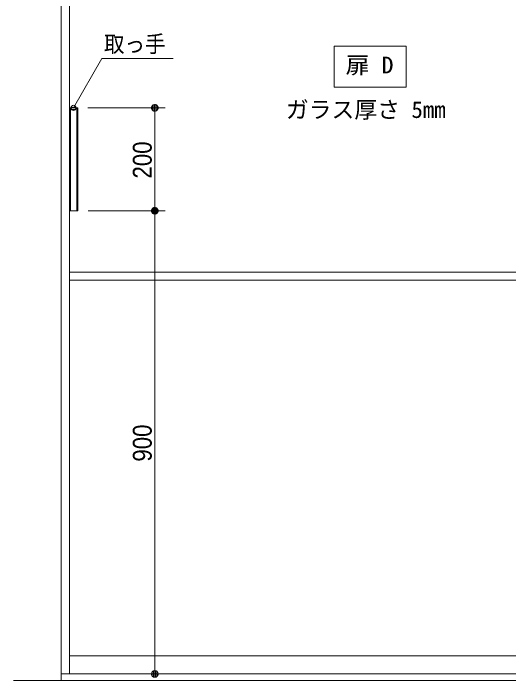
# Model space of a CAD drawing. Units: millimetres, scale not verified. Extents: x -6062 to 6062, y -3045 to 3045.
# Drawn here: x -4881 to -3918, y -2000 to -703 of the extents above; entities that cross this region are included whole.
import ezdxf
from ezdxf.enums import TextEntityAlignment as Align

# ---------------------------------------------------------------- set-up
doc = ezdxf.new("R2010")
doc.units = ezdxf.units.MM
doc.header["$LTSCALE"] = 20
for name, color, linetype, lineweight in [('0-0_2寸法-3', 7, 'Continuous', 9), ('0-1_3一般', 7, 'Continuous', 9), ('0-2_2寸法-1', 7, 'Continuous', 9), ('0-3_0', 7, 'Continuous', 9)]:
    doc.layers.add(name, color=color, linetype=linetype, lineweight=lineweight)
doc.styles.add('ＭＳ ゴシック', font='')
doc.styles.add('ＭＳ Ｐゴシック', font='')
doc.styles.get('ＭＳ ゴシック').set_extended_font_data('MS Gothic')
doc.styles.get('ＭＳ Ｐゴシック').set_extended_font_data('MS PGothic')

# ---------------------------------------------------------------- blocks, each defined once
blk = doc.blocks.new('_Dot')
at = {"layer": '0-3_0'}
for p, q in [((-10, 0), (-20, 0)), ((9.78, 2), (-9.78, 2)), ((7.99, 6), (-7.99, 6)), ((9.16, -3.98), (-9.16, -3.98)), ((6, -7.98), (-6, -7.98))]:
    blk.add_line(p, q, dxfattribs=at)
for points in [[(10, 0), (9.92, 1.25), (9.69, 2.49), (9.3, 3.68), (8.76, 4.82), (8.09, 5.88), (7.29, 6.85), (6.37, 7.71), (5.36, 8.44), (4.26, 9.05), (3.09, 9.51), (1.87, 9.82), (0.63, 9.98), (-0.63, 9.98), (-1.87, 9.82), (-3.09, 9.51), (-4.26, 9.05), (-5.36, 8.44), (-6.37, 7.71), (-7.29, 6.85), (-8.09, 5.88), (-8.76, 4.82), (-9.3, 3.68), (-9.69, 2.49), (-9.92, 1.25), (-10, 0), (0, 0)], [(-10, 0), (-9.92, -1.25), (-9.69, -2.49), (-9.3, -3.68), (-8.76, -4.82), (-8.09, -5.88), (-7.29, -6.85), (-6.37, -7.71), (-5.36, -8.44), (-4.26, -9.05), (-3.09, -9.51), (-1.87, -9.82), (-0.63, -9.98), (0.63, -9.98), (1.87, -9.82), (3.09, -9.51), (4.26, -9.05), (5.36, -8.44), (6.37, -7.71), (7.29, -6.85), (8.09, -5.88), (8.76, -4.82), (9.3, -3.68), (9.69, -2.49), (9.92, -1.25), (10, 0), (0, 0)]]:
    blk.add_lwpolyline(points, close=True, dxfattribs=at)
blk = doc.blocks.new('グループ-110')
at = {"layer": '0-1_3一般'}
for p, q in [((-60000, 7000), (-60000, -40000)), ((13056.5, -40000), (-61863.5, -40000))]:
    blk.add_line(p, q, dxfattribs=at)
blk = doc.blocks.new('グループ-111')
at = {"layer": '0-1_3一般'}
for p, q in [((-60000, 6100), (-60000, -39740)), ((-59680, 6100), (-59680, -39740)), ((-59362, -17740), (-59682, -17740)), ((-59642, -21740), (-59642, -17740)), ((-59402, -21740), (-59402, -17740)), ((-59362, -17740), (-59362, -21740)), ((-59680, -24120), (-36320, -24120)), ((-59680, -24440), (-36320, -24440)), ((-36320, -39040), (-59680, -39040)), ((-60000, -39740), (-36000, -39740))]:
    blk.add_line(p, q, dxfattribs=at)
blk.add_lwpolyline([(-59362, -21740), (-59682, -21740), (-59682, -17740)], dxfattribs=at)
blk = doc.blocks.new('グループ-112')
at = {"layer": '0-1_3一般'}
for name in ['グループ-110', 'グループ-111']:
    blk.add_blockref(name, (0, 0), dxfattribs=at)

msp = doc.modelspace()

# ---------------------------------------------------------------- linework, layer by layer
at = {"layer": '0-0_2寸法-3'}
for p, q in [((-4758.91, -886.01), (-4768.69, -886.01)), ((-4759.8, -890.01), (-4767.8, -890.01)), ((-4763.63, -882.01), (-4763.97, -882.01)), ((-4763.63, -882.01), (-4763.97, -882.01))]:
    msp.add_line(p, q, dxfattribs=at)
msp.add_lwpolyline([(-4257.5, -767), (-4117.5, -767), (-4117.5, -847), (-4257.5, -847)], close=True, dxfattribs=at)
msp.add_lwpolyline([(-4763.8, -887), (-4708.56, -791.33), (-4570.04, -791.33)], dxfattribs=at)
msp.add_circle((-4763.8, -887), 5.01, dxfattribs=at)
msp.add_circle((-4763.8, -887), 5.01, dxfattribs=at)
at = {"layer": '0-2_2寸法-1'}
for p, q in [((-4735.8, -887), (-4585.8, -887)), ((-4605.8, -1074.29), (-4605.8, -899.71)), ((-4735.6, -1087), (-4585.8, -1087)), ((-4735.6, -1087), (-4585.8, -1087)), ((-4605.8, -1099.71), (-4605.8, -1974.29)), ((-4735.8, -1987), (-4585.8, -1987))]:
    msp.add_line(p, q, dxfattribs=at)

# ---------------------------------------------------------------- block references
at = {"layer": '0-1_3一般', "xscale": 0.05, "yscale": 0.05}
msp.add_blockref('グループ-112', (-1787.5, 0), dxfattribs=at)
at = {"layer": '0-2_2寸法-1', "xscale": 0.6356201, "yscale": 0.6356201}
for p, rotation in [((-4605.8, -887), 90), ((-4605.8, -1087), 270), ((-4605.8, -1087), 90), ((-4605.8, -1987), 270)]:
    msp.add_blockref('_Dot', p, dxfattribs=dict(at, rotation=rotation))

# ---------------------------------------------------------------- texts
at = {"layer": '0-0_2寸法-3', "style": 'ＭＳ ゴシック'}
for s, width, p in [('取っ手', 0.9, (-4704.71, -788.94)), ('扉 D', 1.05, (-4235.14, -829.87))]:
    msp.add_text(s, height=32.55, dxfattribs=dict(at, width=width)).set_placement(p, align=Align.BOTTOM_LEFT)
msp.add_text('ガラス厚さ 5mm', height=32.55, dxfattribs=at).set_placement((-4351.29, -916.45), align=Align.BOTTOM_LEFT)
at = {"layer": '0-2_2寸法-1', "style": 'ＭＳ Ｐゴシック', "width": 0.9}
for s, p in [('200', (-4600.84, -1024.28)), ('900', (-4600.84, -1574.38))]:
    msp.add_text(s, height=36.66, rotation=90, dxfattribs=at).set_placement(p, align=Align.BOTTOM_LEFT)

doc.saveas('drawing.dxf')
